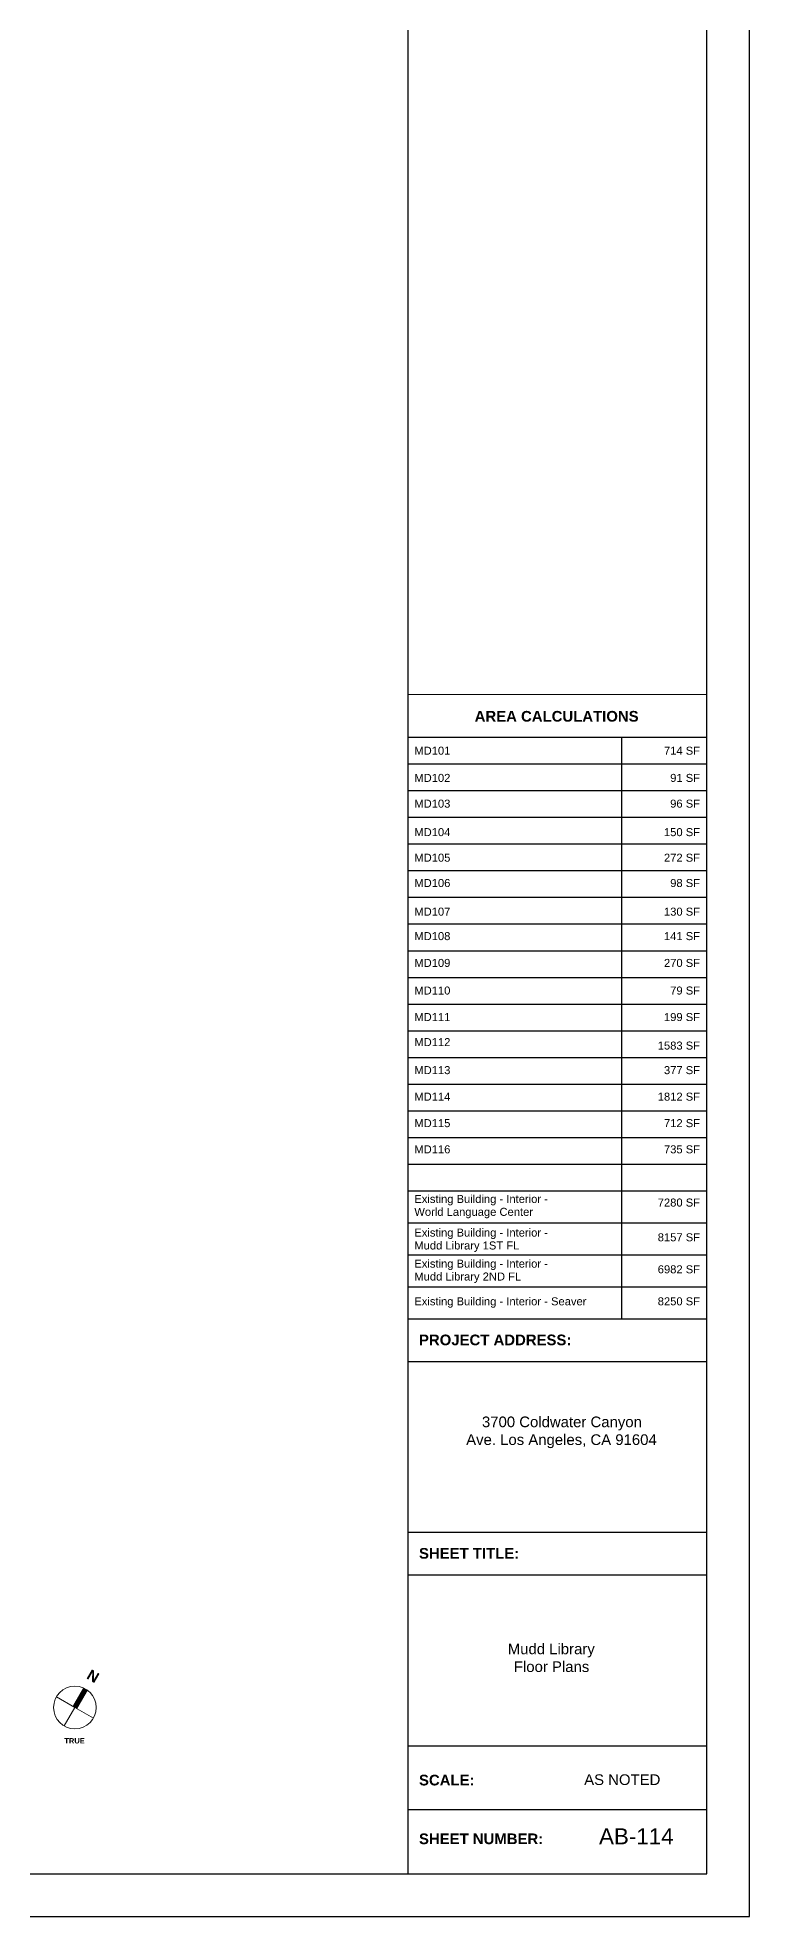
# Model space of a CAD drawing. Header units: inches. Extents: x -2078 to 106214, y -964 to 6385.
# Drawn here: x 64088 to 64622, y 2929 to 4337 of the extents above; entities that cross this region are included whole.
import ezdxf

# ---------------------------------------------------------------- set-up
doc = ezdxf.new("R2010")
doc.units = ezdxf.units.IN
doc.header["$MEASUREMENT"] = 0
for name, color, linetype, lineweight in [('A-ANNO', 2, 'Continuous', 5), ('A-DETAIL-2', 20, 'Continuous', 25), ('A-DETAIL-3', 40, 'Continuous', 15)]:
    doc.layers.add(name, color=color, linetype=linetype, lineweight=lineweight)
doc.layers.add('A-TB', color=7, linetype='Continuous')
doc.styles.add('Arial_3', font='arial.ttf', dxfattribs={"height": 0.125})
doc.styles.add('Arial_4', font='arial.ttf', dxfattribs={"height": 3})
doc.styles.add('Arial_5', font='arial.ttf', dxfattribs={"height": 0.09375})
doc.styles.add('Arial_B_2', font='arialbd.ttf', dxfattribs={"height": 0.125})
doc.styles.add('Arial_B_3', font='arialbd.ttf', dxfattribs={"height": 0.0625})

# ---------------------------------------------------------------- blocks, each defined once
blk = doc.blocks.new('JC_TB_48x36 - JC_TB_3624-1264225-Floor Plans')
at = {"layer": 'A-TB'}
for p, q in [((47.997, -11.988), (47.997, 24.012)), ((43.997, 23.512), (43.997, -11.488)), ((47.497, -11.488), (47.497, 23.512)), ((43.997, -4.988), (47.497, -4.988)), ((43.997, -5.488), (47.497, -5.488)), ((43.997, -7.488), (47.497, -7.488)), ((43.997, -7.988), (47.497, -7.988)), ((43.997, -9.988), (47.497, -9.988)), ((47.497, -10.738), (43.997, -10.738)), ((0.747, -11.488), (47.497, -11.488)), ((-0.003, -11.988), (47.997, -11.988))]:
    blk.add_line(p, q, dxfattribs=at)
at = {"layer": 'A-TB', "insert": (46.061, -10.323), "char_height": 0.125, "width": 1.08259, "attachment_point": 1, "style": 'Arial_3', "bg_fill": 2}
blk.add_mtext('AS NOTED', dxfattribs=at)
at = {"layer": 'A-TB', "char_height": 0.125, "attachment_point": 1, "style": 'Arial_B_2', "bg_fill": 2}
for s, insert, width in [('PROJECT ADDRESS:', (44.126, -5.172), 2.14941), ('SHEET TITLE:', (44.126, -7.672), 1.42031), ('SCALE:', (44.126, -10.328), 0.77959), ('SHEET NUMBER:', (44.126, -11.016), 1.76434)]:
    blk.add_mtext(s, dxfattribs=dict(at, insert=insert, width=width))
blk = doc.blocks.new('north arrow - north arrow-1258243-Floor Plans')
at = {"layer": 'A-ANNO'}
h = blk.add_hatch(color=256, dxfattribs=at)
edge = h.paths.add_edge_path()
edge.add_line((0.031, 0), (-0.031, 0))
edge.add_line((-0.031, 0), (-0.031, 0.248))
edge.add_arc((0, 0), 0.25, 82.8192, 97.1808, ccw=False)
edge.add_line((0.031, 0.248), (0.031, 0))
at = {"layer": 'A-ANNO', "lineweight": 20}
for q in [(-0.25, 0), (0.25, 0), (0, -0.25)]:
    blk.add_line((0, 0), q, dxfattribs=at)
at = {"layer": 'A-ANNO'}
blk.add_circle((0, 0), 0.25, dxfattribs=at)
at = {"layer": 'A-ANNO', "insert": (-0.062, 0.486), "char_height": 0.125, "width": 0.1515, "attachment_point": 1, "style": 'Arial_B_2', "bg_fill": 3, "box_fill_scale": 1.25, "bg_fill_color": 256, "bg_fill_true_color": 13158600, "bg_fill_transparency": 0}
blk.add_mtext('\\fArial|b1|i0|c0|p34|;N', dxfattribs=at)

msp = doc.modelspace()

# ---------------------------------------------------------------- linework, layer by layer
at = {"layer": 'A-DETAIL-2'}
for p, q in [((64365.88, 3812.663), (64589.88, 3812.663)), ((64525.88, 3812.663), (64525.88, 3376.663)), ((64365.88, 3792.663), (64589.88, 3792.663)), ((64365.88, 3772.663), (64589.88, 3772.663)), ((64365.88, 3752.663), (64589.88, 3752.663)), ((64365.88, 3732.663), (64589.88, 3732.663)), ((64365.88, 3712.663), (64589.88, 3712.663)), ((64365.88, 3692.663), (64589.88, 3692.663)), ((64365.88, 3672.663), (64589.88, 3672.663)), ((64365.88, 3652.663), (64589.88, 3652.663)), ((64365.88, 3632.663), (64589.88, 3632.663)), ((64365.88, 3612.663), (64589.88, 3612.663)), ((64365.88, 3592.663), (64589.88, 3592.663)), ((64365.88, 3572.663), (64589.88, 3572.663)), ((64365.88, 3552.663), (64589.88, 3552.663)), ((64365.88, 3532.663), (64589.88, 3532.663)), ((64365.88, 3512.663), (64589.88, 3512.663))]:
    msp.add_line(p, q, dxfattribs=at)
at = {"layer": 'A-DETAIL-3', "lineweight": 9}
for p, q in [((64589.88, 3844.663), (64365.88, 3844.663)), ((64365.88, 3844.663), (64365.88, 3376.663)), ((64589.88, 3376.663), (64589.88, 3844.663))]:
    msp.add_line(p, q, dxfattribs=at)

# ---------------------------------------------------------------- texts
at = {"layer": 'A-TB', "attachment_point": 1, "bg_fill": 3, "box_fill_scale": 1.25, "bg_fill_color": 256, "bg_fill_true_color": 13158600, "bg_fill_transparency": 0}
for s, insert, char_height, width, style in [('\\pi2.09166;Mudd Library \\P\\pi6.65101;Floor Plans', (64438.629, 3133.231), 8, 68.478, 'Arial_3'), ('AB-114', (64509.12, 2994.739), 12, 67.872, 'Arial_4')]:
    msp.add_mtext(s, dxfattribs=dict(at, insert=insert, char_height=char_height, width=width, style=style))

# ---------------------------------------------------------------- next in the draw order: block references
at = {"layer": 'A-TB', "xscale": 64, "yscale": 64, "zscale": 64}
msp.add_blockref('JC_TB_48x36 - JC_TB_3624-1264225-Floor Plans', (61550.08, 3695.863), dxfattribs=at)

# ---------------------------------------------------------------- next in the draw order: linework, layer by layer
at = {"layer": 'A-DETAIL-2'}
for p, q in [((64365.88, 3492.663), (64589.88, 3492.663)), ((64365.88, 3472.663), (64589.88, 3472.663)), ((64365.88, 3448.663), (64589.88, 3448.663)), ((64365.88, 3424.663), (64589.88, 3424.663)), ((64365.88, 3400.663), (64589.88, 3400.663)), ((64365.88, 3376.663), (64589.88, 3376.663))]:
    msp.add_line(p, q, dxfattribs=at)

# ---------------------------------------------------------------- next in the draw order: block references
at = {"layer": 'A-ANNO', "xscale": 64, "yscale": 64, "zscale": 64, "rotation": 329.9999999999996}
msp.add_blockref('north arrow - north arrow-1258243-Floor Plans', (64116.181, 3085.322), dxfattribs=at)

# ---------------------------------------------------------------- next in the draw order: texts
at = {"layer": 'A-ANNO', "lineweight": 50, "insert": (64415.882, 3832.381), "char_height": 8, "width": 145.844, "attachment_point": 1, "style": 'Arial_B_2'}
msp.add_mtext('AREA CALCULATIONS', dxfattribs=at)
at = {"layer": 'A-ANNO', "char_height": 6, "attachment_point": 1, "style": 'Arial_5'}
for s, insert, width in [('MD101', (64370.659, 3805.6), 175.538), ('714 SF', (64557.814, 3805.6), 32.926), ('MD102', (64370.659, 3785.188), 175.538), ('91 SF', (64562.481, 3785.188), 27.27), ('MD103', (64370.659, 3765.898), 175.538), ('96 SF', (64562.481, 3765.898), 27.27), ('MD104', (64370.659, 3744.524), 175.538), ('150 SF', (64557.814, 3744.524), 32.926), ('MD105', (64370.659, 3725.379), 151.096), ('272 SF', (64557.814, 3725.379), 32.926), ('MD106', (64370.659, 3706.384), 151.096), ('98 SF', (64562.481, 3706.384), 27.27), ('MD107', (64370.659, 3684.919), 151.096), ('130 SF', (64557.814, 3684.919), 32.926), ('MD108', (64370.659, 3666.575), 151.096), ('141 SF', (64557.814, 3666.575), 32.926), ('MD109', (64370.659, 3646.476), 153.722), ('270 SF', (64557.814, 3646.476), 32.926), ('MD110', (64370.659, 3625.791), 149.076), ('79 SF', (64562.481, 3625.791), 27.27), ('MD111', (64370.659, 3605.912), 149.076), ('199 SF', (64557.814, 3605.912), 32.926), ('MD112', (64370.659, 3587.1), 140.39), ('1583 SF', (64553.147, 3584.524), 38.582), ('MD113', (64370.659, 3566.105), 159.984), ('377 SF', (64557.814, 3566.105), 32.926), ('MD114', (64370.659, 3546.232), 174.73), ('1812 SF', (64553.147, 3546.232), 38.582), ('MD115', (64370.659, 3526.359), 174.73), ('712 SF', (64557.814, 3526.359), 32.926), ('MD116', (64370.659, 3506.744), 172.104), ('735 SF', (64557.814, 3506.744), 32.926), ('Existing Building - Interior - ', (64370.659, 3469.537), 124.634), ('7280 SF', (64553.147, 3466.845), 38.582), ('World Language Center', (64370.659, 3459.87), 108.676), ('Existing Building - Interior - ', (64370.659, 3444.32), 124.634), ('8157 SF', (64553.147, 3440.79), 38.582), ('Mudd Library 1ST FL', (64370.659, 3434.653), 95.95), ('Existing Building - Interior - ', (64370.659, 3421.051), 124.634), ('Mudd Library 2ND FL', (64370.659, 3411.384), 97.768), ('6982 SF', (64553.147, 3416.79), 38.582), ('Existing Building - Interior - Seaver', (64370.659, 3392.79), 157.358), ('8250 SF', (64553.147, 3392.79), 38.582)]:
    msp.add_mtext(s, dxfattribs=dict(at, insert=insert, width=width))
at = {"layer": 'A-TB', "insert": (64408.578, 3303.424), "char_height": 8, "width": 144.228, "attachment_point": 1, "style": 'Arial_3', "bg_fill": 3, "box_fill_scale": 1.25, "bg_fill_color": 256, "bg_fill_true_color": 13158600, "bg_fill_transparency": 0}
msp.add_mtext('\\pi12.77976;3700 Coldwater Canyon \\P\\pi0.93528;Ave. Los Angeles, CA 91604', dxfattribs=at)

# ---------------------------------------------------------------- next in the draw order: texts
at = {"layer": 'A-ANNO', "insert": (64108.284, 3062.316), "char_height": 4, "width": 18.988, "attachment_point": 1, "style": 'Arial_B_3'}
msp.add_mtext('TRUE', dxfattribs=at)

doc.saveas('drawing.dxf')
